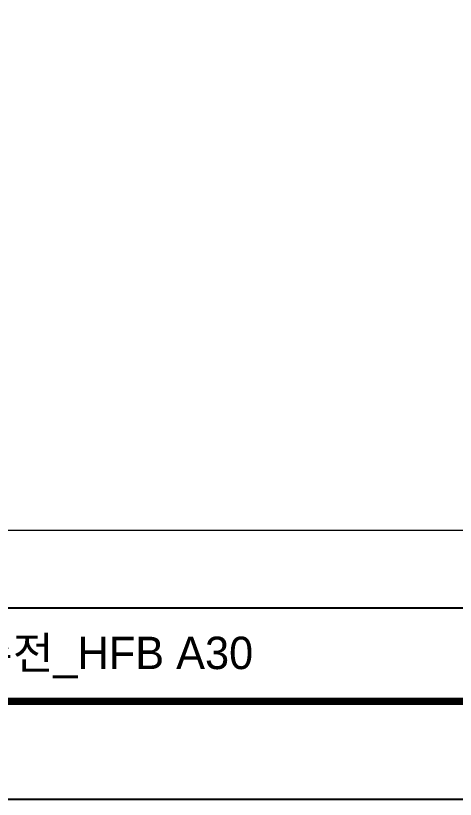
# Model space of a CAD drawing. Extents: x 8896 to 12055, y -91 to 2224.
# Drawn here: x 10274 to 10719, y -91 to 703 of the extents above; entities that cross this region are included whole.
import ezdxf

# ---------------------------------------------------------------- set-up
doc = ezdxf.new("R2010")
doc.units = 0
doc.header["$LTSCALE"] = 10
doc.header["$MEASUREMENT"] = 0
doc.layers.get('0').update_dxf_attribs({"linetype": 'CONTINUOUS'})
doc.layers.add('치수선', color=7, linetype='CONTINUOUS', lineweight=20)
doc.styles.add('Daelim Dimension', font='')
doc.styles.get('Daelim Dimension').set_extended_font_data('나눔고딕')

msp = doc.modelspace()

# ---------------------------------------------------------------- linework, layer by layer
at = {"color": 5}
msp.add_line((8946.78, 103.43), (11490.83, 103.43), dxfattribs=at)
at = {"ltscale": 0.5}
msp.add_lwpolyline([(8895.97, -90.54), (12055.49, -90.54), (12055.49, 2224.5), (8895.97, 2224.5)], close=True, dxfattribs=at)
at = {"color": 5, "linetype": 'ByBlock', "lineweight": 200, "const_width": 7.28}
msp.add_lwpolyline([(8946.78, 8.59), (12004.38, 8.59), (12004.38, 2170.75), (8946.78, 2170.75)], close=True, dxfattribs=at)
at = {"layer": '치수선'}
msp.add_line((10932.33, 181.5), (9452.48, 181.5), dxfattribs=at)

# ---------------------------------------------------------------- texts
at = {"color": 2, "insert": (9514, 74.09), "char_height": 32.7922, "width": 1570.8308, "attachment_point": 1, "style": 'Daelim Dimension'}
msp.add_mtext('대림B&Co 레인샤워_DURO_레인샤워수전_HFB A30', dxfattribs=at)

doc.saveas('drawing.dxf')
